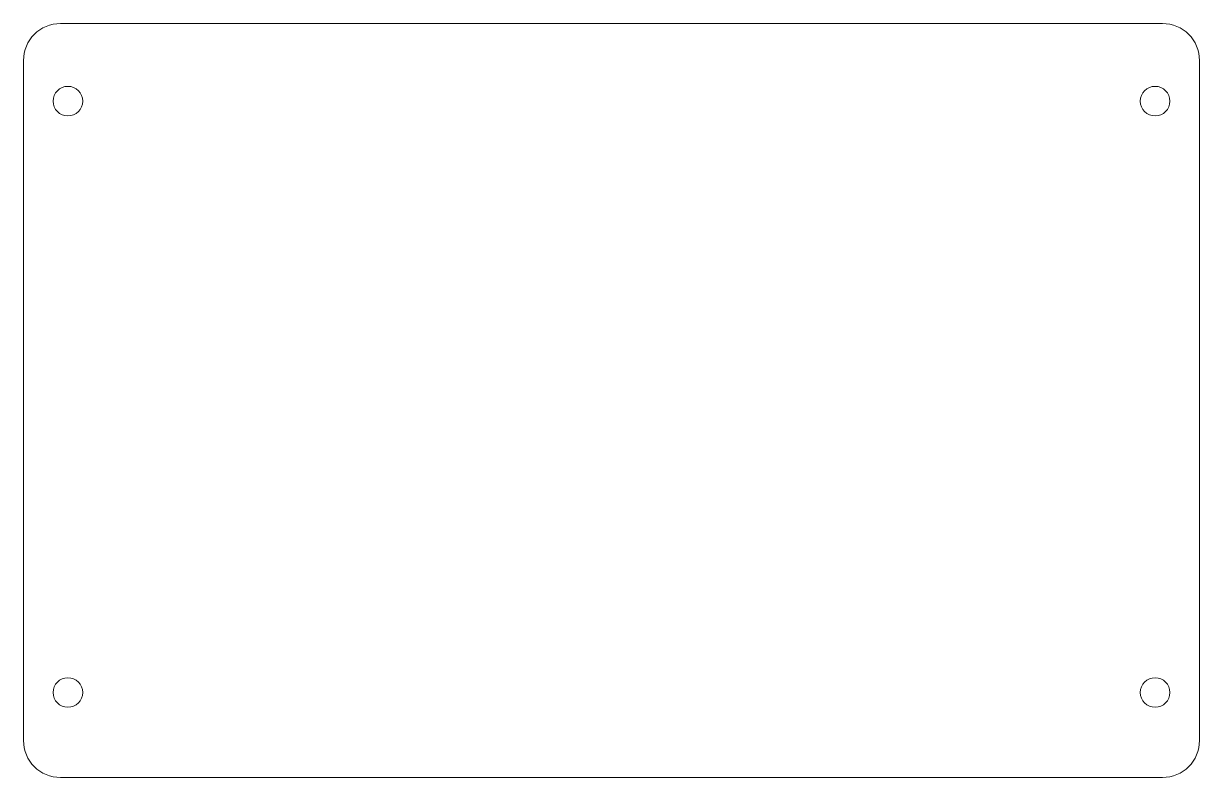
# Model space of a CAD drawing. Header units: millimetres. Extents: x -80 to 80, y -51 to 51.
import ezdxf

# ---------------------------------------------------------------- set-up
doc = ezdxf.new("R2010")
doc.units = ezdxf.units.MM

msp = doc.modelspace()

# ---------------------------------------------------------------- linework, layer by layer
at = {"color": 7, "linetype": 'Continuous', "lineweight": 15}
for p, q in [((74.5, 51), (-74.5, 51)), ((-79.5, 46), (-79.5, -46)), ((79.5, -46), (79.5, 46)), ((-74.5, -51), (74.5, -51))]:
    msp.add_line(p, q, dxfattribs=at)
for centre in [(-73.5, 40.5), (73.5, 40.5), (-73.5, -39.5), (73.5, -39.5)]:
    msp.add_circle(centre, 2, dxfattribs=at)
for centre, start, end in [((-74.5, 46), 90, 180), ((74.5, 46), 0, 90), ((-74.5, -46), 180, 270), ((74.5, -46), 270, 0)]:
    msp.add_arc(centre, 5, start, end, dxfattribs=at)

doc.saveas('drawing.dxf')
